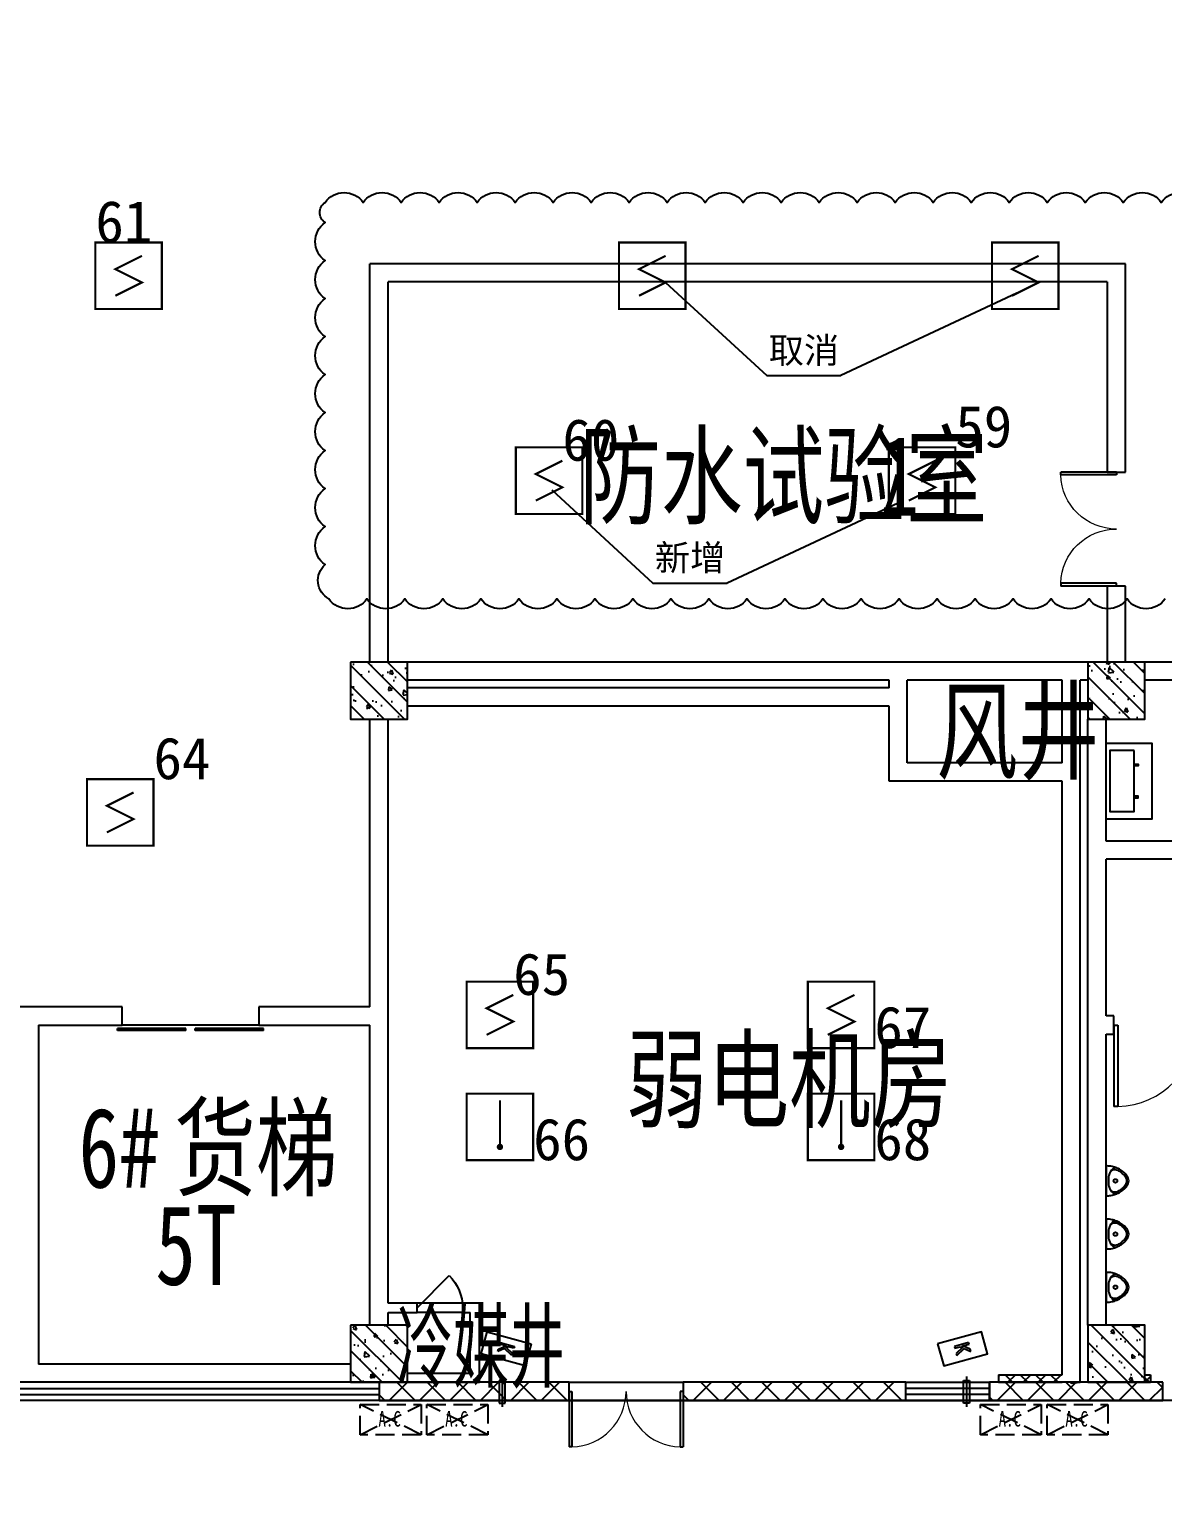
# Model space of a CAD drawing. Header units: millimetres. Extents: x -633009578 to 5705885, y -633235091 to 2571734.
# Drawn here: x 3392219 to 3407130, y 2058795 to 2078035 of the extents above; entities that cross this region are included whole.
import ezdxf

# ---------------------------------------------------------------- set-up
doc = ezdxf.new("R2010")
doc.units = ezdxf.units.MM
doc.header["$LTSCALE"] = 1000
doc.header["$MEASUREMENT"] = 0
doc.linetypes.add('DASH', pattern=[0.35, 0.25, -0.1])
doc.layers.get('0').update_dxf_attribs({"color": 9})
for name, color, linetype in [('000000000000电气', 7, 'Continuous'), ('A-COLUM(柱)', 255, 'Continuous'), ('A-DI-S(箭头)', 76, 'Continuous'), ('A-DOOR(门）', 4, 'Continuous'), ('A-EQPM(设备)', 15, 'Continuous'), ('A-F-AREA(计算)', 5, 'Continuous'), ('A-HATH(填充)', 8, 'Continuous'), ('A-LM-QPM(设备)', 8, 'Continuous'), ('A-LVTY(厨卫)', 8, 'Continuous'), ('A-TEXT(房间)', 243, 'Continuous'), ('A-WALL(墙)', 255, 'Continuous'), ('A-WINDOW（窗）', 4, 'Continuous'), ('WALL', 9, 'Continuous'), ('设备-消防', 3, 'Continuous'), ('设备-照明', 3, 'Continuous')]:
    doc.layers.add(name, color=color, linetype=linetype)
doc.styles.add('_TCH', font='simhei.ttf', dxfattribs={"width": 0.75, "bigfont": 'hztxt.shx'})
doc.styles.add('_TCH_DIM', font='simhei.ttf', dxfattribs={"width": 0.8, "bigfont": 'hztxt.shx'})
doc.styles.add('ELEC-DIM', font='simhei.ttf')
doc.styles.add('IDQSTYLE', font='simhei.ttf', dxfattribs={"width": 0.707, "bigfont": 'hztxt.shx'})
doc.styles.add('TXT', font='simhei.ttf', dxfattribs={"width": 0.8, "bigfont": 'hztxt.shx'})
doc.styles.add('宋体', font='simhei.ttf')
pattern_1 = [(45, (850121.4751960551, 677964.29318137), (-200.0002033111466, 200.0002033111467), []), (135, (850121.4751960551, 677964.29318137), (-200.0002033111467, -200.0002033111466), [])]
pattern_2 = [(45, (850021.4751960551, 677964.29318137), (-100.0001016555733, 100.0001016555733), []), (135, (850021.4751960551, 677964.29318137), (-100.0001016555733, -100.0001016555733), [])]

# ---------------------------------------------------------------- blocks, each defined once
blk = doc.blocks.new('HC001224')
at = {"color": 0, "linetype": 'Continuous', "const_width": 0.2}
blk.add_lwpolyline([(-3.125, 3.125), (3.125, 3.125), (3.125, -3.125), (-3.125, -3.125)], close=True, dxfattribs=at)
blk.add_lwpolyline([(1.25, 1.875), (-1.25, 0.625), (1.25, -0.625), (-1.25, -1.875)], dxfattribs=at)
at = {"color": 0, "style": 'IDQSTYLE', "width": 0.7}
blk.add_attdef('PSFHATT', (5.125, -3.125), '', height=2.5, dxfattribs=at)
blk = doc.blocks.new('HC001223')
at = {"color": 0, "linetype": 'Continuous', "const_width": 0.2}
blk.add_lwpolyline([(-3.125, 3.125), (3.125, 3.125), (3.125, -3.125), (-3.125, -3.125)], close=True, dxfattribs=at)
blk.add_lwpolyline([(0, 2.5), (0, -1.875)], dxfattribs=at)
at = {"color": 0, "linetype": 'Continuous', "const_width": 0.3}
blk.add_lwpolyline([(-0.15, -1.875, 1), (0.15, -1.875, 1)], format="xyb", close=True, dxfattribs=at)
at = {"color": 0, "style": 'IDQSTYLE', "width": 0.7}
blk.add_attdef('PSFHATT', (5.125, -3.125), '', height=2.5, dxfattribs=at)
blk = doc.blocks.new('开水器aaa')
at = {"layer": 'A-LVTY(厨卫)'}
for points in [[(7453607.282514825, -191465.6006925891), (7454607.282514825, -191465.6006925891), (7454607.282514825, -192065.6006983465), (7453607.282514825, -192065.6006983465)], [(7454507.282514825, -191836.1650642345), (7454507.282514825, -191516.1650642345), (7453707.282514825, -191516.1650642345), (7453707.282514825, -191836.1650642345)], [(7453887.282514825, -191836.1650642345), (7453887.282514825, -191886.1650642345), (7453907.282514825, -191886.1650642345), (7453907.282514825, -191836.1650642345)], [(7454327.282514825, -191836.1650642345), (7454327.282514825, -191886.1650642345), (7454307.282514825, -191886.1650642345), (7454307.282514825, -191836.1650642345)]]:
    blk.add_lwpolyline(points, close=True, dxfattribs=at)
blk = doc.blocks.new('$plan$00000387')
for points in [[(-195.1053413768082, -0.0007896247711869364), (195.1053413768082, 0.0007896247707321891, -0.056281), (192.2349483853259, -62.07158893748328, -0.051243), (175.2703486377404, -125.5748806645047, -0.047086), (143.6831082538288, -189.724628874892, -0.038643), (109.2489721777902, -237.0609902997553, -0.050944), (77.11679163034205, -267.7759659795192, -0.073316), (36.52038586093977, -290.7338367186967, -0.092337), (0.001018339326947171, -297.5362265440604, -0.092337), (-36.51803354920821, -290.7341323159712, -0.073316), (-77.11462417741222, -267.776590178973, -0.050944), (-109.2474259731857, -237.0618745823472, -0.038643), (-143.6819452275654, -189.7257908973352, -0.047086), (-175.269704824098, -125.5762993672297, -0.051243), (-192.2348186147988, -62.07314493917374, -0.056281)], [(0.0004063761161887669, -146.3291454144546, 0.999985), (0.0002089799604618747, -97.55313528460101, 0.999985)]]:
    blk.add_lwpolyline(points, format="xyb", close=True)
for points in [[(-169.3906686580854, -140.1226315288268, -0.078162), (-170.9980199055512, -114.6377667698976, -0.158684), (-159.1263041735847, -87.15485956814655, -0.087457), (-117.404978437914, -53.84085994681891, -0.073385), (-70.49119853318143, -36.56470876068397, -0.051629), (0.0003042701246158686, -29.26612660759247), (0.0003042701246158686, -29.26612660759247, -0.051629), (70.49149449189827, -36.56413818386, -0.073385), (117.4050415866323, -53.83990962471171, -0.087457), (159.1270096202247, -87.15357250312127, -0.158684), (170.9989478331345, -114.6363836417117, -0.078162), (169.3918028553499, -140.1212604160505)], [(117.0630501052547, -53.65384373908455, -0.099174), (138.5356947175851, -84.86577428893679, -0.110283), (144.8304822659725, -118.461657304113, -0.092873), (136.0170142026468, -157.9354627454745, -0.05733), (119.0399966660161, -187.626263302564, -0.037877), (85.37168024390257, -226.8225566132141, -0.072182), (35.33205354717484, -264.1794573646985, -0.124936), (0.001291311165005027, -273.1480356215775), (0.001291311165005027, -273.1480356215775, -0.124936), (-35.32991617790412, -264.1797433356796, -0.072182), (-85.36984427394054, -226.8232476352587, -0.037877), (-119.0384779452529, -187.6272268447183, -0.05733), (-136.0157358103124, -157.9365637070459, -0.092873), (-144.8298950764129, -118.4628296054302, -0.110283), (-138.5353804395845, -84.8668946738876, -0.099174), (-117.0629874684723, -53.65479130090807)]]:
    blk.add_lwpolyline(points, format="xyb")
blk = doc.blocks.new('VdFDAFDFfasdgfswgre')
at = {"layer": 'A-LM-QPM(设备)'}
for p, q in [((-18.82899837940931, -406.182118716184), (32.44091908354312, -219.865729555022)), ((26.97990751266479, -333.232229411602), (5.094279481098056, -412.765245873481)), ((49.2817729152739, -324.0305588338524), (26.97990751266479, -333.232229411602)), ((26.97990751266479, -333.232229411602), (49.2817729152739, -324.0305588338524)), ((67.04131023027003, -429.8116214922629), (26.97990751266479, -333.232229411602)), ((32.44091908354312, -219.865729555022), (56.36419694311917, -226.448856712319)), ((56.36419694311917, -226.448856712319), (37.18157476373017, -296.1590703437105)), ((37.18157476373017, -296.1590703437105), (49.2817729152739, -324.0305588338524)), ((49.2817729152739, -324.0305588338524), (125.9159782715142, -245.5878820237704)), ((153.1663345098495, -253.0865434217267), (58.93851659074426, -349.0140868732706)), ((58.93851659074426, -349.0140868732706), (97.61874484550208, -438.2258171304129)), ((125.9159782715142, -245.5878820237704), (153.1663345098495, -253.0865434217267)), ((5.094279481098056, -412.765245873481), (-18.82899837940931, -406.182118716184)), ((97.61874484550208, -438.2258171304129), (67.04131023027003, -429.8116214922629))]:
    blk.add_line(p, q, dxfattribs=at)
blk.add_lwpolyline([(0, 0), (289.248551459983, -79.59444376500323), (130.0596639309078, -658.0915466849692), (-159.1888875309378, -578.4971029208973)], close=True, dxfattribs=at)
blk = doc.blocks.new('31231')
at = {"layer": 'A-EQPM(设备)', "linetype": 'DASH', "ltscale": 500}
blk.add_lwpolyline([(46963.81837394973, 1033204.040788963), (46963.81837394973, 1032804.040788963)], dxfattribs=at)
blk.add_lwpolyline([(46923.81837394973, 1033154.040788963), (47003.81837394973, 1033154.040788963), (47003.81837394973, 1032854.040788963), (46923.81837394973, 1032854.040788963)], close=True, dxfattribs=at)
blk = doc.blocks.new('1fdasdas')
at = {"layer": 'A-EQPM(设备)', "linetype": 'DASH'}
for p, q in [((800.000240216963, -0.0003133723512291908), (0.0002401703968644142, 399.9996865927242)), ((0.0002401703968644142, -0.0003133723512291908), (800.000240216963, 399.9996865927242))]:
    blk.add_line(p, q, dxfattribs=at)
blk.add_lwpolyline([(0.0002401703968644142, 399.9996865927242), (800.000240216963, 399.9996865927242), (800.000240216963, -0.0003133723512291908), (0.0002401703968644142, -0.0003133723512291908)], close=True, dxfattribs=at)
at = {"layer": 'A-EQPM(设备)', "style": '_TCH_DIM', "width": 0.7058823529411765}
blk.add_text('A.C', height=204, dxfattribs=at).set_placement((239.6609672275372, 108.2505295248702))
blk = doc.blocks.new('$DorLib2D$00000002')
for p, q in [((-0.5, -5.684341886080802e-17), (-0.5000000000000007, 0.4875)), ((-0.4750000000000007, 0.4875), (-0.5000000000000007, 0.4875)), ((-0.475, -2.842170943040401e-17), (-0.4750000000000007, 0.4875)), ((0.475, -2.842170943040401e-17), (0.4750000000000007, 0.4875)), ((0.4750000000000007, 0.4875), (0.5000000000000007, 0.4875)), ((0.5, -5.684341886080802e-17), (0.5000000000000007, 0.4875)), ((-0.5, -5.684341886080802e-17), (-0.475, -2.842170943040401e-17)), ((0.5, -5.684341886080802e-17), (0.475, -2.842170943040401e-17))]:
    blk.add_line(p, q)
at = {"lineweight": 13}
for centre, start, end in [((-0.4875, -4.263256414560601e-17), 0, 88.53071641864632), ((0.4875, -4.263256414560601e-17), 91.4692835813537, 180)]:
    blk.add_arc(centre, 0.4875, start, end, dxfattribs=at)
blk = doc.blocks.new('$TCHSYS$WIN2D')
for p, q in [((-0.5, 0.5), (0.5, 0.5)), ((-0.5, 0.5), (-0.4999999999999999, -0.5)), ((0.5, 0.5), (0.4999999999999998, -0.5)), ((0.5, 0.1666666666666666), (-0.5, 0.1666666666666666)), ((0.5, -0.1666666666666667), (-0.5, -0.1666666666666667)), ((-0.4999999999999999, -0.5), (0.5, -0.5))]:
    blk.add_line(p, q)
blk = doc.blocks.new('$DorLib2D$00000114')
at = {"color": 0}
blk.add_line((0.4999999999999964, 3.552713678800501e-15), (-0.2071067811864751, 0.7071067811864857), dxfattribs=at)
blk.add_arc((0.5000000000013856, -1.154631945610163e-12), 1.000000000001696, 135, 180, dxfattribs=at)
blk = doc.blocks.new('$DORLIB2D$00000127')
at = {"color": 0}
for points in [[(-0.5333333333328483, 0.7948983154366971), (-0.5333333333328483, 0.690405644187237)], [(-0.03333333333284827, 0.7948983154366971), (-0.5333333333328483, 0.7948983154366971)], [(-0.03333333333284827, 0.7948983154366971), (-0.03333333333284827, 0.690405644187237)], [(0.5333333333328483, 0.7948983154366971), (0.03333333333284827, 0.7948983154366971)], [(0.03333333333284827, 0.7948983154366971), (0.03333333333284827, 0.690405644187237)], [(0.5333333333328483, 0.7948983154366971), (0.5333333333328483, 0.690405644187237)], [(-0.03333333333284827, 0.690405644187237), (-0.5333333333328483, 0.690405644187237)], [(0.5333333333328483, 0.690405644187237), (0.03333333333284827, 0.690405644187237)], [(0.5, 0.4999999999999858), (-0.5, 0.4999999999999858)]]:
    blk.add_lwpolyline(points, dxfattribs=at)
blk = doc.blocks.new('$DorLib2D$00000001')
for p, q in [((0.45, 0.9750000000000001), (0.5000000000000002, 0.9750000000000001)), ((0.45, 0), (0.45, 0.9750000000000001)), ((0.5, 0), (0.5, 0.9750000000000001)), ((0.5, 0), (0.45, 0))]:
    blk.add_line(p, q)
at = {"lineweight": 13}
blk.add_arc((0.475, 0), 0.975, 91.4692835813538, 180, dxfattribs=at)
blk = doc.blocks.new('_FZH')
h = blk.add_hatch()
h.set_pattern_fill('钢筋混凝土', color=256, scale=0.1, style=0)
h.set_pattern_definition([(45, (0, 0), (-0.1767766952966369, 0.1767766952966369), []), (50, (0, 0), (0.7172601826007535, -0.06275213498259512), [0.07500000000000001, -0.8250000000000001]), (355, (0, 0), (-0.138751333613, 0.7521921337000119), [0.06, -0.66]), (100.4514, (0.05977168000000001, -0.00522934), (0.5785093817140216, 0.6894395420609536), [0.06374019, -0.701142112]), (46.1842, (0, 0.2), (1.067241048625645, -0.1655190143290181), [0.1125, -1.2375]), (96.6356, (0.088936745, 0.186206693), (0.9346627055487033, 0.9741178709004418), [0.095610288, -1.051713]), (351.1842, (0, 0.2), (0.9346619451336272, 0.9741186009253247), [0.09000000000000001, -0.9900000000000001]), (21, (0.1, 0.15), (0.5969070521184617, -0.4026188906653388), [0.07500000000000001, -0.8250000000000001]), (326, (0.1, 0.15), (0.2433153319215824, 0.7251500450468529), [0.06, -0.66]), (71.4514, (0.149742233, 0.116448394), (0.84022262858149, 0.3225304967099524), [0.06374019, -0.701142112]), (37.50000000000001, (0, 0), (0.01215985531729062, 0.3328938538313115), [0, -0.652, 0, -0.67, 0, -0.6625000000000001]), (7.499999999999999, (0, 0), (0.2630695374421486, 0.3944117118823603), [0, -0.382, 0, -0.637, 0, -0.2525]), (-32.5, (-0.223, 0), (0.533822436172409, -0.02255487173437976), [0, -0.25, 0, -0.78, 0, -1.035]), (-42.5, (-0.323, 0), (0.5831861693423862, 0.1001049823323177), [0, -0.325, 0, -0.518, 0, -0.735])])
h.paths.add_polyline_path([(-0.5, -0.5), (0.5, -0.5), (0.5, 0.5), (-0.5, 0.5)])
blk.add_lwpolyline([(-0.5, -0.5), (0.5, -0.5), (0.5, 0.5), (-0.5, 0.5)], close=True)

msp = doc.modelspace()

# ---------------------------------------------------------------- hatches: boundary and pattern name
at = {"layer": 'A-HATH(填充)'}
h = msp.add_hatch(dxfattribs=at)
h.set_pattern_fill('多孔材料', color=256, scale=100, style=0)
h.set_pattern_definition(pattern_1)
h.paths.add_polyline_path([(3396819.983631622, 2059994.629172632), (3399319.994030996, 2059994.629172632), (3399319.994030996, 2060234.629172623), (3396819.983631623, 2060234.629172623)])
h = msp.add_hatch(dxfattribs=at)
h.set_pattern_fill('多孔材料', color=256, scale=100, style=0)
h.set_pattern_definition(pattern_1)
h.paths.add_polyline_path([(3400819.994030996, 2059994.629172632), (3403749.994032522, 2059994.629172632), (3403749.994032522, 2060234.629172622), (3400819.994030996, 2060234.629172623)])
h = msp.add_hatch(dxfattribs=at)
h.set_pattern_fill('多孔材料', color=256, scale=100, style=0)
h.set_pattern_definition(pattern_1)
h.paths.add_polyline_path([(3404849.994032522, 2059994.629172632), (3407129.994031504, 2059994.629172632), (3407129.994031505, 2060234.629172622), (3404849.994032522, 2060234.629172622)])
h = msp.add_hatch(dxfattribs=at)
h.set_pattern_fill('多孔材料', color=256, scale=50, style=0)
h.set_pattern_definition(pattern_2)
h.paths.add_polyline_path([(3404969.994031734, 2060234.629172626), (3405804.994034553, 2060234.62917239), (3405892.453359941, 2060282.09537204), (3405804.994031876, 2060334.629172896), (3404969.994031734, 2060334.629172626)])
h = msp.add_hatch(dxfattribs=at)
h.set_pattern_fill('多孔材料', color=256, scale=50, style=0)
h.set_pattern_definition(pattern_2)
h.paths.add_polyline_path([(3406894.99403178, 2060334.629172626), (3406894.99403178, 2060234.629172626), (3406969.994031734, 2060234.629172626), (3406969.994031734, 2060334.629172626)])

# ---------------------------------------------------------------- linework, layer by layer
at = {"layer": 'A-DI-S(箭头)'}
msp.add_lwpolyline([(3400142.203828643, 2059535.563230831, 0, 0, 0), (3400142.203828643, 2057872.563230831, 0, 200, 0), (3400142.203828643, 2058622.563230831, 0, 0, 0)], format="xyseb", dxfattribs=at)
at = {"layer": 'A-DOOR(门）'}
for p, q in [((3397919.994031777, 2061274.629177374), (3397319.994031777, 2061274.629177366)), ((3397919.994031779, 2061154.629177374), (3397319.994031779, 2061154.629177366)), ((3399319.994031182, 2060234.629172625), (3400819.994031182, 2060234.629172625)), ((3399319.994031182, 2059994.629172625), (3400819.994031182, 2059994.629172625))]:
    msp.add_line(p, q, dxfattribs=at)
at = {"layer": 'A-F-AREA(计算)'}
msp.add_lwpolyline([(3282179.994031782, 2196074.629172625), (3416459.994031782, 2196074.629172625), (3416459.994031782, 2059994.629172625), (3282179.994031782, 2059994.629172625)], close=True, dxfattribs=at)
at = {"layer": 'A-WALL(墙)'}
for p, q in [((3396699.994031749, 2069709.629172256), (3396699.994031821, 2074949.629172648)), ((3406639.994031734, 2074949.629172648), (3396699.994031821, 2074949.629172648)), ((3406639.99403176, 2072209.629172784), (3406639.994031734, 2074949.629172648)), ((3396939.994031735, 2069709.629172638), (3396939.994031733, 2074709.629172648)), ((3406399.994031829, 2074709.629172648), (3396939.994031733, 2074709.629172648)), ((3406399.994031829, 2074709.629172648), (3406399.994031786, 2072209.629172784)), ((3406399.994031786, 2072209.629172784), (3406639.99403176, 2072209.629172784)), ((3406639.994031774, 2070709.629172276), (3406399.994031786, 2070709.629172276)), ((3406399.994031786, 2070709.629172276), (3406399.994031829, 2069709.629173004)), ((3406639.99403178, 2069709.629172628), (3406639.994031774, 2070709.629172276)), ((3403649.994031762, 2069709.629172625), (3397194.994031341, 2069709.629172571)), ((3405924.994031835, 2069709.629172625), (3403649.994031762, 2069709.629172625)), ((3406144.994031993, 2069709.629172969), (3405924.994031835, 2069709.629172625)), ((3409609.994031664, 2069709.629172711), (3406894.994031342, 2069709.629172521)), ((3403529.994030786, 2069469.629172637), (3397194.994031342, 2069469.629172571)), ((3403529.994030786, 2069369.629172637), (3403529.994030786, 2069469.629172637)), ((3403769.994031761, 2069249.629172625), (3403769.994032222, 2069469.629172598)), ((3405804.994031643, 2069469.629172598), (3403769.994032222, 2069469.629172598)), ((3405804.994031644, 2068384.629172568), (3405804.994031643, 2069469.629172598)), ((3406044.994031836, 2068264.629172632), (3406044.994032013, 2069469.629172239)), ((3406144.994031921, 2069469.629172239), (3406044.994032013, 2069469.629172239)), ((3409369.994031872, 2069469.629172711), (3406894.994031341, 2069469.629172652)), ((3403529.994030786, 2069369.629172637), (3397194.994031342, 2069369.629172603)), ((3403529.994031753, 2069129.629172636), (3397194.994031342, 2069129.629172605)), ((3403529.994031753, 2068144.62917279), (3403529.994031753, 2069129.629172636)), ((3403769.994031755, 2068384.629172568), (3403769.994031761, 2069249.629172625)), ((3396699.994031763, 2065174.629178301), (3396699.994031837, 2068959.629172907)), ((3396939.994031782, 2065054.62917835), (3396939.994031752, 2068959.629172907)), ((3406144.994031833, 2067234.629172623), (3406144.994031723, 2068959.629172907)), ((3406384.994031712, 2067354.629172627), (3406384.994031881, 2068959.629172907)), ((3405804.994031644, 2068384.629172568), (3403769.994031755, 2068384.629172568)), ((3405804.994031871, 2068144.62917279), (3403529.994031753, 2068144.62917279)), ((3405804.994031876, 2060334.629172896), (3405804.994031871, 2068144.62917279)), ((3406044.994031841, 2060334.629172626), (3406044.994031836, 2068264.629172632)), ((3409369.994031872, 2067354.629172627), (3406384.994031712, 2067354.629172627)), ((3406144.994031833, 2064934.629172623), (3406144.994031833, 2067234.629172623)), ((3406384.994031869, 2065054.629172733), (3406384.994031869, 2067114.629172623)), ((3409489.99403178, 2067114.629172623), (3406384.994031869, 2067114.629172623)), ((3392219.99403181, 2065174.629178391), (3390999.994031918, 2065174.629178381)), ((3393439.994031409, 2065174.62917832), (3392219.99403181, 2065174.629178391)), ((3393439.994031407, 2064934.629178399), (3393439.994031409, 2065174.62917832)), ((3396699.994031763, 2065174.629178301), (3395239.99403141, 2065174.629178284)), ((3395239.99403141, 2065174.629178284), (3395239.994031407, 2064934.629178382)), ((3396939.994031724, 2061274.629177391), (3396939.994031782, 2065054.62917835)), ((3406484.994032013, 2065054.629172656), (3406384.994031869, 2065054.629172733)), ((3406484.994032013, 2064814.629172741), (3406484.994032013, 2065054.629172656)), ((3392339.99403179, 2064934.629178446), (3393439.994031407, 2064934.629178399)), ((3392339.99403179, 2064934.629178446), (3392339.99403179, 2060474.62917258)), ((3395239.994031407, 2064934.629178382), (3396699.994031784, 2064934.629178406)), ((3396699.994031783, 2061154.62917736), (3396699.994031784, 2064934.629178406)), ((3406144.994031831, 2060984.629172907), (3406144.994031833, 2064934.629172623)), ((3406384.994031833, 2064814.629172728), (3406484.994032013, 2064814.629172741)), ((3406384.994031908, 2060984.629172907), (3406384.994031833, 2064814.629172728)), ((3397319.994032044, 2061274.629177446), (3396939.994031724, 2061274.629177391)), ((3397319.994032046, 2061154.629177281), (3397319.994032044, 2061274.629177446)), ((3398139.994031504, 2061274.629177407), (3397919.994032044, 2061274.629177453)), ((3397919.994032044, 2061274.629177453), (3397919.994032046, 2061154.629177289)), ((3398139.994031504, 2060234.629171847), (3398139.994031504, 2061274.629177407)), ((3396699.9940323, 2060984.629172256), (3396699.994031783, 2061154.62917736)), ((3396939.994031018, 2060984.629172256), (3396939.994031054, 2061154.629176984)), ((3396939.994031054, 2061154.629176984), (3397319.994032046, 2061154.629177281)), ((3397919.994032046, 2061154.629177289), (3398019.994031505, 2061154.629176998)), ((3398019.994031504, 2060354.629172544), (3398019.994031505, 2061154.629176998)), ((3396444.994031993, 2060474.629172706), (3392339.99403179, 2060474.62917258)), ((3392219.994031812, 2060234.629172599), (3387994.994031993, 2060234.629172466)), ((3396444.994031993, 2060234.629172779), (3392219.994031812, 2060234.629172599)), ((3397194.994031341, 2060354.629177534), (3398019.994031504, 2060354.629172544)), ((3397194.994031342, 2060234.629177669), (3398139.994031504, 2060234.629171847)), ((3404969.994031734, 2060334.629172626), (3405804.994031876, 2060334.629172896)), ((3404969.994031734, 2060334.629172626), (3404969.994031734, 2060234.629172626)), ((3404969.994031734, 2060234.629172626), (3405804.994034553, 2060234.62917239)), ((3405923.980904287, 2060223.649697286), (3405914.831341492, 2060224.493970247)), ((3405923.980904287, 2060223.649697286), (3406044.994031841, 2060234.62917264)), ((3406044.994031841, 2060234.62917264), (3406044.994031841, 2060334.629172626)), ((3406894.994031993, 2060334.629174615), (3406969.994031734, 2060334.629172626)), ((3406894.994031993, 2060234.62917215), (3406969.994031734, 2060234.629172626)), ((3406969.994031734, 2060334.629172626), (3406969.994031734, 2060234.629172626))]:
    msp.add_line(p, q, dxfattribs=at)
at = {"layer": 'WALL'}
for p, q in [((3399319.994030996, 2060234.629172623), (3396819.983631623, 2060234.629172623)), ((3396819.983631623, 2060234.629172623), (3396819.983631622, 2059994.629172632)), ((3399319.994030996, 2059994.629172632), (3399319.994030996, 2060234.629172623)), ((3403749.994032522, 2060234.629172622), (3400819.994030996, 2060234.629172623)), ((3400819.994030996, 2060234.629172623), (3400819.994030996, 2059994.629172632)), ((3403749.994032522, 2059994.629172632), (3403749.994032522, 2060234.629172622)), ((3407129.994031505, 2060234.629172622), (3404849.994032522, 2060234.629172622)), ((3404849.994032522, 2060234.629172622), (3404849.994032522, 2059994.629172632)), ((3407129.994031504, 2059994.629172632), (3407129.994031505, 2060234.629172622)), ((3396819.983631622, 2059994.629172632), (3399319.994030996, 2059994.629172632)), ((3400819.994030996, 2059994.629172632), (3403749.994032522, 2059994.629172632)), ((3404849.994032522, 2059994.629172632), (3407129.994031504, 2059994.629172632))]:
    msp.add_line(p, q, dxfattribs=at)
at = {"layer": '设备-照明', "color": 6}
for p, q in [((3400590.08397165, 2074703.736902182), (3401921.627204732, 2073477.470301484)), ((3405211.169272803, 2074561.037584645), (3402896.311233799, 2073477.470301484)), ((3401921.627204732, 2073477.470301484), (3402896.311233799, 2073477.470301484)), ((3399092.674435471, 2071974.084101853), (3400424.217668553, 2070747.817501155)), ((3403713.759736624, 2071831.384784316), (3401398.90169762, 2070747.817501155)), ((3400424.217668553, 2070747.817501155), (3401398.90169762, 2070747.817501155))]:
    msp.add_line(p, q, dxfattribs=at)
msp.add_lwpolyline([(3407160.635524406, 2070540.749224667, -0.5206), (3406660.635524406, 2070540.749224667, -0.5206), (3406160.635524406, 2070540.749224667, -0.5206), (3405660.635524406, 2070540.749224667, -0.5206), (3405160.635524406, 2070540.749224667, -0.5206), (3404660.635524406, 2070540.749224667, -0.5206), (3404160.635524406, 2070540.749224667, -0.5206), (3403660.635524406, 2070540.749224667, -0.5206), (3403160.635524406, 2070540.749224667, -0.5206), (3402660.635524406, 2070540.749224667, -0.5206), (3402160.635524406, 2070540.749224667, -0.5206), (3401660.635524406, 2070540.749224667, -0.5206), (3401160.635524406, 2070540.749224667, -0.5206), (3400660.635524406, 2070540.749224667, -0.5206), (3400160.635524406, 2070540.749224667, -0.5206), (3399660.635524406, 2070540.749224667, -0.5206), (3399160.635524406, 2070540.749224667, -0.5206), (3398660.635524406, 2070540.749224667, -0.5206), (3398160.635524406, 2070540.749224667, -0.5206), (3397660.635524406, 2070540.749224667, -0.5206), (3397160.635524406, 2070540.749224667, -0.5206), (3396660.635524406, 2070540.749224667, -0.5206), (3396160.635524406, 2070540.749224667, -0.5206), (3396110.890522506, 2070991.004222767, -0.5206), (3396110.890522506, 2071491.004222767, -0.5206), (3396110.890522506, 2071991.004222767, -0.5206), (3396110.890522506, 2072491.004222767, -0.5206), (3396110.890522506, 2072991.004222767, -0.5206), (3396110.890522506, 2073491.004222767, -0.5206), (3396110.890522506, 2073991.004222767, -0.5206), (3396110.890522506, 2074491.004222767, -0.5206), (3396110.890522506, 2074991.004222767, -0.5206), (3396110.890522506, 2075491.004222767, -0.5206), (3396110.890522506, 2075756.725775696, -0.5206), (3396110.890522506, 2075756.725775696, -0.5206), (3396610.890522506, 2075756.725775696, -0.5206), (3397110.890522506, 2075756.725775696, -0.5206), (3397610.890522506, 2075756.725775696, -0.5206), (3398110.890522506, 2075756.725775696, -0.5206), (3398610.890522506, 2075756.725775696, -0.5206), (3399110.890522506, 2075756.725775696, -0.5206), (3399610.890522506, 2075756.725775696, -0.5206), (3400110.890522506, 2075756.725775696, -0.5206), (3400610.890522506, 2075756.725775696, -0.5206), (3401110.890522506, 2075756.725775696, -0.5206), (3401610.890522506, 2075756.725775696, -0.5206), (3402110.890522506, 2075756.725775696, -0.5206), (3402610.890522506, 2075756.725775696, -0.5206), (3403110.890522506, 2075756.725775696, -0.5206), (3403610.890522506, 2075756.725775696, -0.5206), (3404110.890522506, 2075756.725775696, -0.5206), (3404610.890522506, 2075756.725775696, -0.5206), (3405110.890522506, 2075756.725775696, -0.5206), (3405610.890522506, 2075756.725775696, -0.5206), (3406110.890522506, 2075756.725775696, -0.5206), (3406610.890522506, 2075756.725775696, -0.5206), (3407110.890522506, 2075756.725775696, -0.5206), (3407610.890522506, 2075756.725775696, -0.5206)], format="xyb", dxfattribs=at)

# ---------------------------------------------------------------- block references
at = {"layer": 'A-COLUM(柱)', "xscale": 750, "yscale": 750, "zscale": 750, "rotation": 270}
for p in [(3396819.99403178, 2069334.629172626), (3406519.99403178, 2069334.629172624), (3396819.99403178, 2060609.629172626), (3406519.99403178, 2060609.629172624)]:
    msp.add_blockref('_FZH', p, dxfattribs=at)
at = {"layer": 'A-DOOR(门）', "extrusion": (0, 0, -1), "yscale": 1500, "zscale": 1500}
for p, xscale, rotation in [((-3406519.99403178, 2071459.629172626), 1500, 270), ((-3400069.994031182, 2060114.629172625), -1500, 180.0000000000016)]:
    msp.add_blockref('$DorLib2D$00000002', p, dxfattribs=dict(at, xscale=xscale, rotation=rotation))
at = {"layer": 'A-DOOR(门）'}
for name, p, xscale, yscale, zscale, rotation in [('$DORLIB2D$00000127', (3394339.994031735, 2065054.629178372), -1800, 240, 1800, 179.9999999994838), ('$DorLib2D$00000001', (3407034.994031847, 2064934.629172623), 1100, 1100, 1100, 180)]:
    msp.add_blockref(name, p, dxfattribs=dict(at, xscale=xscale, yscale=yscale, zscale=zscale, rotation=rotation))
at = {"layer": 'A-DOOR(门）', "xscale": -600, "yscale": 600, "zscale": 600}
msp.add_blockref('$DorLib2D$00000114', (3397619.994031778, 2061214.62917737), dxfattribs=at)
at = {"layer": 'A-EQPM(设备)', "color": 6, "xscale": -1}
msp.add_blockref('31231', (3445403.82681716, 1027105.903145489), dxfattribs=at)
at = {"layer": 'A-EQPM(设备)', "color": 6}
for name, p in [('31231', (3357586.175658709, 1027105.903145489)), ('1fdasdas', (3396572.923813328, 2059543.649869748)), ('1fdasdas', (3397450.835569005, 2059543.649869748)), ('1fdasdas', (3404731.086818104, 2059543.649869748)), ('1fdasdas', (3405608.99857378, 2059543.649869748))]:
    msp.add_blockref(name, p, dxfattribs=at)
at = {"layer": 'A-LM-QPM(设备)', "rotation": 270}
msp.add_blockref('VdFDAFDFfasdgfswgre', (3398821.416643477, 2060739.085930026), dxfattribs=at)
at = {"layer": 'A-LM-QPM(设备)', "xscale": -1, "rotation": 89.99999999999999}
msp.add_blockref('VdFDAFDFfasdgfswgre', (3404168.585832391, 2060739.085930026), dxfattribs=at)
at = {"layer": 'A-LVTY(厨卫)', "rotation": 89.99999999999993}
msp.add_blockref('开水器aaa', (3214919.393339274, -5385962.65334221), dxfattribs=at)
at = {"layer": 'A-LVTY(厨卫)', "xscale": -1, "rotation": 89.99999999999999}
for p in [(3406384.994821459, 2062884.629114524), (3406384.994821459, 2062184.629114524), (3406384.994821459, 2061484.629114524)]:
    msp.add_blockref('$plan$00000387', p, dxfattribs=at)
at = {"layer": 'A-WINDOW（窗）', "extrusion": (0, 0, -1), "xscale": 12000, "yscale": 240, "zscale": 12000}
msp.add_blockref('$TCHSYS$WIN2D', (-3390819.983631849, 2060114.629172625), dxfattribs=at)
at = {"layer": 'A-WINDOW（窗）', "xscale": -1100, "yscale": 240, "zscale": 1100, "rotation": 179.9999999999984}
msp.add_blockref('$TCHSYS$WIN2D', (3404299.994032575, 2060114.629172624), dxfattribs=at)
at = {"layer": '设备-消防', "xscale": 140, "yscale": 140, "zscale": 140}
for name, p in [('HC001224', (3393526.390837873, 2074791.236902182)), ('HC001224', (3399057.432658846, 2072095.899737057)), ('HC001224', (3403963.916595072, 2072095.899737057)), ('HC001224', (3393416.037308414, 2067731.398677454)), ('HC001224', (3398410.907884033, 2065067.736902182)), ('HC001224', (3402898.794362614, 2065067.736902182)), ('HC001223', (3398410.907884033, 2063593.699366129)), ('HC001223', (3402898.794362614, 2063593.699366129))]:
    msp.add_blockref(name, p, dxfattribs=at)
at = {"layer": '设备-消防', "color": 8, "xscale": 140, "yscale": 140, "zscale": 140}
for p in [(3400415.08397165, 2074791.236902182), (3405321.567907876, 2074791.236902182)]:
    msp.add_blockref('HC001224', p, dxfattribs=at)

# ---------------------------------------------------------------- texts
at = {"layer": '000000000000电气', "color": 1, "lineweight": 35, "style": '宋体'}
for s, p in [('61', (3393088.890837873, 2075228.736902182)), ('59', (3404401.416595072, 2072533.399737057)), ('60', (3399232.432658846, 2072358.399737057)), ('64', (3393853.537308414, 2068168.898677454)), ('65', (3398585.907884033, 2065330.236902182)), ('67', (3403336.294362614, 2064630.236902182)), ('66', (3398848.407884033, 2063156.199366129)), ('68', (3403336.294362614, 2063156.199366129))]:
    msp.add_text(s, height=550, dxfattribs=at).set_placement(p)
at = {"layer": 'A-TEXT(房间)'}
for s, height, style, width, p in [('防水试验室', 1050, '_TCH', 0.75, (3399454.498938785, 2071635.726676987)), ('1', 1050, '_TCH', 0.75, (3403391.998938785, 2071635.726676987)), ('风井', 1050, '_TCH', 0.75, (3404150.071569986, 2068277.158988842)), ('弱电机房', 1050, '_TCH', 0.75, (3400065.992980349, 2063691.362304735)), ('货梯', 1050, '_TCH', 0.75, (3394126.526619209, 2062795.485491576)), ('6#', 1050, '_TCH', 0.75, (3392866.526619209, 2062795.485491576)), ('5T', 1050, '_TCH', 0.75, (3393875.555186352, 2061516.204218109)), ('冷媒井', 900, 'TXT', 0.6, (3397055.108671555, 2060261.320564731))]:
    msp.add_text(s, height=height, dxfattribs=dict(at, style=style, width=width)).set_placement(p)
at = {"layer": '设备-照明', "color": 6, "style": 'ELEC-DIM'}
for s, p in [('取消', (3401946.423560547, 2073641.916875813)), ('新增', (3400449.014024368, 2070912.264075484))]:
    msp.add_text(s, height=339.8734177215189, dxfattribs=at).set_placement(p)

doc.saveas('drawing.dxf')
